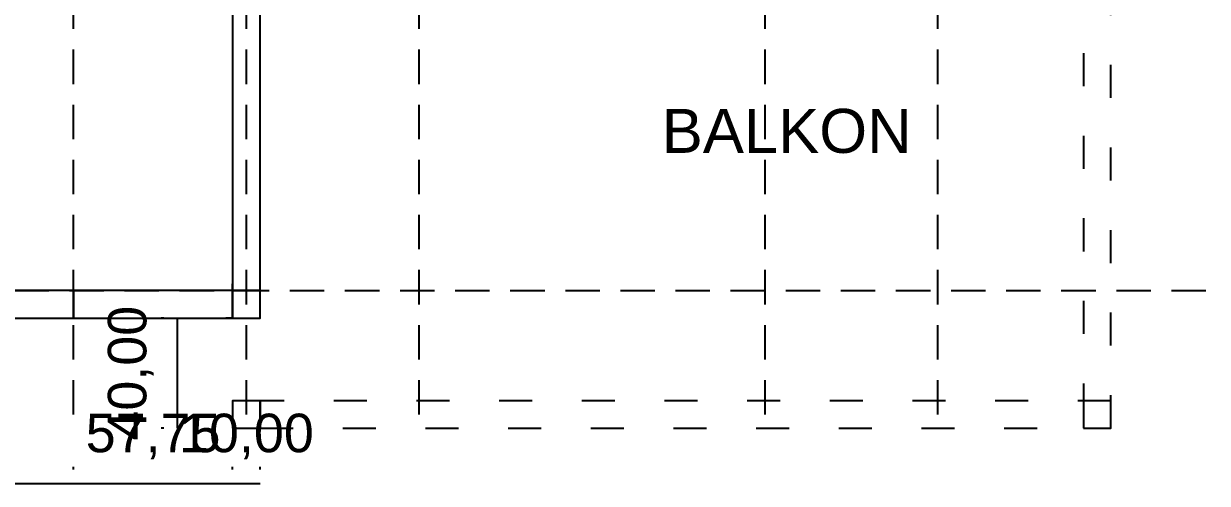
# Model space of a CAD drawing. Header units: centimetres. Extents: x -71 to 5571, y -2315 to 960.
# Drawn here: x 368.4 to 798, y -60 to 106.9 of the extents above; entities that cross this region are included whole.
import ezdxf

# ---------------------------------------------------------------- set-up
doc = ezdxf.new("R2010")
doc.units = ezdxf.units.CM
doc.linetypes.add('AKS_SEYREK', pattern=[20, 12.5, -7.5])
doc.linetypes.add('VERANDA_KESIK', pattern=[30, 12, -18])
for name, color, linetype in [('AKS', 8, 'AKS_SEYREK'), ('DIS_DUVAR_100', 7, 'Continuous'), ('KOSE_PROFIL_100', 1, 'Continuous'), ('ODA_ADLARI', 7, 'Continuous'), ('OLCULER', 7, 'Continuous'), ('VERANDA_DIKME', 1, 'Continuous'), ('VERANDA_PROFIL_100', 1, 'VERANDA_KESIK')]:
    doc.layers.add(name, color=color, linetype=linetype)
doc.styles.add('ARIAL_TR', font='arial.ttf')
doc.dimstyles.new('PORTMAN', dxfattribs={"dimtxt": 14, "dimasz": 9, "dimexe": 6, "dimexo": 5, "dimgap": 4, "dimtad": 1, "dimzin": 0, "dimtxsty": 'ARIAL_TR', "dimblk": 'ARCHTICK', "dimcen": 2.5, "dimazin": 3, "dimtfac": 0.5, "dimtmove": 2, "dimatfit": 3})

# ---------------------------------------------------------------- blocks, each defined once
blk = doc.blocks.new("100'LÜK 125'LİK PANO")
blk.add_lwpolyline([(0, 0), (10, 0), (10, 125.5), (0, 125.5)], close=True)
blk = doc.blocks.new("100'LÜK 57.75'LİK PANO")
blk.add_lwpolyline([(0, 0), (10, 0), (10, 57.75), (0, 57.75)], close=True)
blk = doc.blocks.new('100X100 DIŞ KÖŞE DİREĞİ')
at = {"color": 1}
for p, q in [((10, 12.5), (12.5, 12.5)), ((0, 2.5), (0, 0)), ((10, 2.5), (10, 0)), ((10, 2.5), (12.5, 2.5))]:
    blk.add_line(p, q, dxfattribs=at)
blk.add_lwpolyline([(0, 2.5), (10, 2.5), (10, 12.5), (0, 12.5)], close=True, dxfattribs=at)
blk = doc.blocks.new("100'LÜK VERANDA PROFİLİ 308.75 (ÖN)")
blk.add_lwpolyline([(0, 0), (308.75, 0), (308.75, 10), (0, 10)], close=True)
blk = doc.blocks.new("100'LÜK VERANDA PROFİLİ 166.25 (YAN)")
blk.add_lwpolyline([(0, 0), (10, 0), (10, 166.25), (0, 166.25)], close=True)
blk = doc.blocks.new('100X100 VERANDA DİKMESİ')
blk.add_lwpolyline([(0, 0), (10, 0), (10, 10), (0, 10)], close=True)
blk = doc.blocks.new('*D103')
at = {"color": 0}
for p, q in [((261, -55), (261, -54)), ((386.5, -55), (386.5, -54)), ((261, -60), (386.5, -60))]:
    blk.add_line(p, q, dxfattribs=at)
at = {"layer": 'Defpoints'}
for p in [(261, -60), (261, -60), (386.5, -60)]:
    blk.add_point(p, dxfattribs=at)
at = {"layer": 'OLCULER', "color": 0, "insert": (323.75, -49), "char_height": 14, "attachment_point": 5, "style": 'ARIAL_TR'}
blk.add_mtext('125,50', dxfattribs=at)
blk = doc.blocks.new('_ARCHTICK')
blk = doc.blocks.new('*D104')
at = {"color": 0}
for p, q in [((386.5, -55), (386.5, -54)), ((444.25, -55), (444.25, -54)), ((386.5, -60), (444.25, -60))]:
    blk.add_line(p, q, dxfattribs=at)
at = {"layer": 'Defpoints'}
for p in [(386.5, -60), (386.5, -60), (444.25, -60)]:
    blk.add_point(p, dxfattribs=at)
at = {"layer": 'OLCULER', "color": 0, "insert": (415.375, -43), "char_height": 14, "attachment_point": 5, "style": 'ARIAL_TR'}
blk.add_mtext('57,75', dxfattribs=at)
blk = doc.blocks.new('*D105')
at = {"color": 0}
for p, q in [((444.25, -55), (444.25, -54)), ((454.25, -55), (454.25, -54)), ((444.25, -60), (454.25, -60))]:
    blk.add_line(p, q, dxfattribs=at)
at = {"layer": 'Defpoints'}
for p in [(444.25, -60), (444.25, -60), (454.25, -60)]:
    blk.add_point(p, dxfattribs=at)
at = {"layer": 'OLCULER', "color": 0, "insert": (449.25, -43), "char_height": 14, "attachment_point": 5, "style": 'ARIAL_TR'}
blk.add_mtext('10,00', dxfattribs=at)
blk = doc.blocks.new('*D107')
at = {"color": 0}
for p, q in [((419.25, 0), (418.25, 0)), ((424.25, -40), (424.25, 0)), ((419.25, -40), (418.25, -40))]:
    blk.add_line(p, q, dxfattribs=at)
at = {"layer": 'Defpoints'}
for p in [(424.25, 0), (424.25, -40), (424.25, -40)]:
    blk.add_point(p, dxfattribs=at)
at = {"layer": 'OLCULER', "color": 0, "insert": (407.25, -20), "char_height": 14, "attachment_point": 5, "rotation": 90, "style": 'ARIAL_TR'}
blk.add_mtext('40,00', dxfattribs=at)

msp = doc.modelspace()

# ---------------------------------------------------------------- linework, layer by layer
at = {"layer": 'AKS'}
for p, q in [((386.5, -35), (386.5, 747)), ((449.25, -35), (449.25, 747)), ((512, -35), (512, 747)), ((637.5, -35), (637.5, 747)), ((700.25, -35), (700.25, 747)), ((-35, 10), (798, 10))]:
    msp.add_line(p, q, dxfattribs=at)

# ---------------------------------------------------------------- block references
at = {"layer": 'DIS_DUVAR_100'}
msp.add_blockref("100'LÜK 125'LİK PANO", (444.25, 10), dxfattribs=at)
at = {"layer": 'DIS_DUVAR_100', "rotation": 90}
for name, p in [("100'LÜK 125'LİK PANO", (386.5, 0)), ("100'LÜK 57.75'LİK PANO", (444.25, 0))]:
    msp.add_blockref(name, p, dxfattribs=at)
at = {"layer": 'KOSE_PROFIL_100', "xscale": -1, "yscale": -1}
msp.add_blockref('100X100 DIŞ KÖŞE DİREĞİ', (454.25, 12.5), dxfattribs=at)
at = {"layer": 'VERANDA_DIKME'}
for p in [(444.25, -40), (753, -40)]:
    msp.add_blockref('100X100 VERANDA DİKMESİ', p, dxfattribs=at)
at = {"layer": 'VERANDA_PROFIL_100'}
for name, p in [("100'LÜK VERANDA PROFİLİ 166.25 (YAN)", (753, -40)), ("100'LÜK VERANDA PROFİLİ 308.75 (ÖN)", (454.25, -40))]:
    msp.add_blockref(name, p, dxfattribs=at)

# ---------------------------------------------------------------- texts
at = {"layer": 'ODA_ADLARI', "style": 'ARIAL_TR'}
msp.add_text('BALKON', height=16, dxfattribs=at).set_placement((600, 60))

# ---------------------------------------------------------------- dimensions: what is measured, and where the dimension line sits
at = {"layer": 'OLCULER'}
dim = msp.add_linear_dim(base=(424.25, -40), p1=(424.25, -40), p2=(424.25, 0), angle=90, dimstyle='PORTMAN', dxfattribs=at)
dim.commit()
dim.dimension.update_dxf_attribs({"geometry": '*D107', "text_midpoint": (407.25, -20)})
for base, p1, p2, picture, middle in [((386.5, -60), (386.5, -60), (444.25, -60), '*D104', (415.375, -43)), ((444.25, -60), (444.25, -60), (454.25, -60), '*D105', (449.25, -43)), ((261, -60), (261, -60), (386.5, -60), '*D103', (323.75, -49))]:
    dim = msp.add_linear_dim(base=base, p1=p1, p2=p2, dimstyle='PORTMAN', dxfattribs=at)
    dim.commit()
    dim.dimension.update_dxf_attribs({"geometry": picture, "text_midpoint": middle})

doc.saveas('drawing.dxf')
